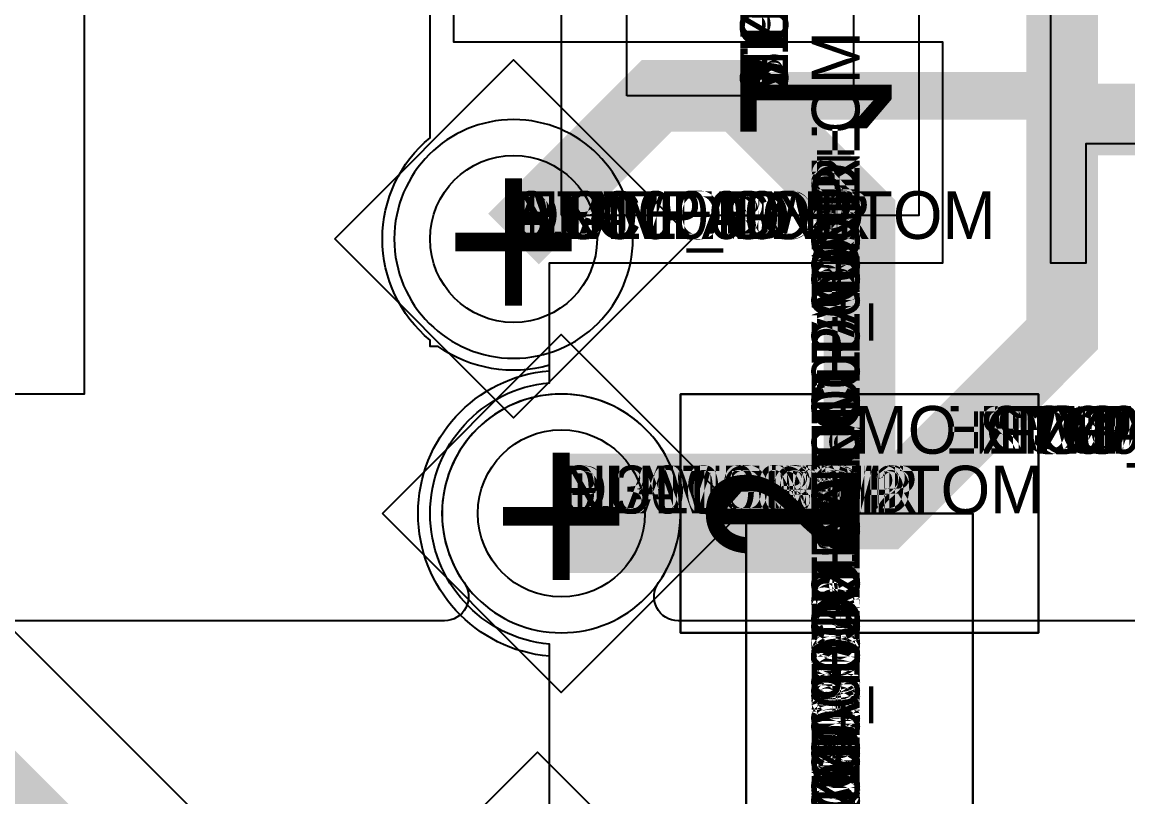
# Model space of a CAD drawing. Extents: x 0 to 323, y 0 to 320.
# Drawn here: x 112.302 to 116.938, y 226.918 to 230.164 of the extents above; entities that cross this region are included whole.
import ezdxf
from ezdxf.enums import TextEntityAlignment as Align

# ---------------------------------------------------------------- set-up
doc = ezdxf.new("R2010")
doc.units = 0
doc.header["$MEASUREMENT"] = 0
doc.layers.get('0').update_dxf_attribs({"linetype": 'CONTINUOUS'})
for name, color, linetype in [('CDN_FIGURES', 7, 'CONTINUOUS'), ('ETCH_BOTTOM', 7, 'CONTINUOUS'), ('ETCH_GND', 3, 'CONTINUOUS'), ('ETCH_INT1', 4, 'CONTINUOUS'), ('ETCH_INT2', 5, 'CONTINUOUS'), ('ETCH_PWR', 6, 'CONTINUOUS'), ('ETCH_TOP', 2, 'CONTINUOUS'), ('MANUFACTURING_NCLEGEND-1-6', 8, 'CONTINUOUS'), ('PACKAGE_GEOMETRY_ASSEMBLY_TOP', 11, 'CONTINUOUS'), ('PACKAGE_GEOMETRY_PIN_NUMBER', 9, 'CONTINUOUS')]:
    doc.layers.add(name, color=color, linetype=linetype)

# ---------------------------------------------------------------- blocks, each defined once
blk = doc.blocks.new('FIGURE_DIAMOND')
at = {"layer": 'CDN_FIGURES'}
blk.add_lwpolyline([(-0.5, 0), (0, 0.5), (0.5, 0), (0, -0.5)], close=True, dxfattribs=at)
blk = doc.blocks.new('PAD_INFO')
for tag in ['SHAPE_TYPE', 'PAD_HEIGHT', 'PAD_LAYER', 'PAD_TYPE', 'PAD_WIDTH']:
    blk.add_attdef(tag, (0, 0), '', height=0.2)
at = {"flags": 2}
blk.add_attdef('CDN_TYPE', (0, 0), '', height=0.2, dxfattribs=at)
blk = doc.blocks.new('DRILL_INFO')
at = {"flags": 2}
blk.add_attdef('CDN_TYPE', (0, 0), '', height=0.2, dxfattribs=at)
for tag in ['FSHAPE', 'FCHAR', 'DRILL_HEIGHT', 'DIAMETER', 'PLATED', 'DRILL_WIDTH']:
    blk.add_attdef(tag, (0, 0), '', height=0.2)
blk = doc.blocks.new('VIA0700X0300')
at = {"layer": 'ETCH_BOTTOM'}
blk.add_circle((0, 0), 0.35, dxfattribs=at)
at = {"layer": 'ETCH_GND'}
blk.add_circle((0, 0), 0.35, dxfattribs=at)
at = {"layer": 'ETCH_INT1'}
blk.add_circle((0, 0), 0.35, dxfattribs=at)
at = {"layer": 'ETCH_INT2'}
blk.add_circle((0, 0), 0.35, dxfattribs=at)
at = {"layer": 'ETCH_PWR'}
blk.add_circle((0, 0), 0.35, dxfattribs=at)
at = {"layer": 'ETCH_TOP'}
blk.add_circle((0, 0), 0.35, dxfattribs=at)
ref = blk.add_blockref('PAD_INFO', (0, 0))
ref.add_attrib('PAD_LAYER', 'ETCH_TOP', (0, 0), dxfattribs={"height": 0.2})
ref.add_attrib('SHAPE_TYPE', 'NULL', (0, 0), dxfattribs={"height": 0.2})
ref.add_attrib('PAD_TYPE', 'ANTIPAD', (0, 0), dxfattribs={"height": 0.2})
ref.add_attrib('PAD_WIDTH', '0.000000', (0, 0), dxfattribs={"height": 0.2})
ref.add_attrib('PAD_HEIGHT', '0.000000', (0, 0), dxfattribs={"height": 0.2})
ref = blk.add_blockref('PAD_INFO', (0, 0))
ref.add_attrib('PAD_LAYER', 'ETCH_GND', (0, 0), dxfattribs={"height": 0.2})
ref.add_attrib('SHAPE_TYPE', 'NULL', (0, 0), dxfattribs={"height": 0.2})
ref.add_attrib('PAD_TYPE', 'ANTIPAD', (0, 0), dxfattribs={"height": 0.2})
ref.add_attrib('PAD_WIDTH', '0.000000', (0, 0), dxfattribs={"height": 0.2})
ref.add_attrib('PAD_HEIGHT', '0.000000', (0, 0), dxfattribs={"height": 0.2})
ref = blk.add_blockref('PAD_INFO', (0, 0))
ref.add_attrib('PAD_LAYER', 'ETCH_INT1', (0, 0), dxfattribs={"height": 0.2})
ref.add_attrib('SHAPE_TYPE', 'NULL', (0, 0), dxfattribs={"height": 0.2})
ref.add_attrib('PAD_TYPE', 'ANTIPAD', (0, 0), dxfattribs={"height": 0.2})
ref.add_attrib('PAD_WIDTH', '0.000000', (0, 0), dxfattribs={"height": 0.2})
ref.add_attrib('PAD_HEIGHT', '0.000000', (0, 0), dxfattribs={"height": 0.2})
ref = blk.add_blockref('PAD_INFO', (0, 0))
ref.add_attrib('PAD_LAYER', 'ETCH_INT2', (0, 0), dxfattribs={"height": 0.2})
ref.add_attrib('SHAPE_TYPE', 'NULL', (0, 0), dxfattribs={"height": 0.2})
ref.add_attrib('PAD_TYPE', 'ANTIPAD', (0, 0), dxfattribs={"height": 0.2})
ref.add_attrib('PAD_WIDTH', '0.000000', (0, 0), dxfattribs={"height": 0.2})
ref.add_attrib('PAD_HEIGHT', '0.000000', (0, 0), dxfattribs={"height": 0.2})
ref = blk.add_blockref('PAD_INFO', (0, 0))
ref.add_attrib('PAD_LAYER', 'ETCH_PWR', (0, 0), dxfattribs={"height": 0.2})
ref.add_attrib('SHAPE_TYPE', 'NULL', (0, 0), dxfattribs={"height": 0.2})
ref.add_attrib('PAD_TYPE', 'ANTIPAD', (0, 0), dxfattribs={"height": 0.2})
ref.add_attrib('PAD_WIDTH', '0.000000', (0, 0), dxfattribs={"height": 0.2})
ref.add_attrib('PAD_HEIGHT', '0.000000', (0, 0), dxfattribs={"height": 0.2})
ref = blk.add_blockref('PAD_INFO', (0, 0))
ref.add_attrib('PAD_LAYER', 'ETCH_BOTTOM', (0, 0), dxfattribs={"height": 0.2})
ref.add_attrib('SHAPE_TYPE', 'NULL', (0, 0), dxfattribs={"height": 0.2})
ref.add_attrib('PAD_TYPE', 'ANTIPAD', (0, 0), dxfattribs={"height": 0.2})
ref.add_attrib('PAD_WIDTH', '0.000000', (0, 0), dxfattribs={"height": 0.2})
ref.add_attrib('PAD_HEIGHT', '0.000000', (0, 0), dxfattribs={"height": 0.2})
ref = blk.add_blockref('PAD_INFO', (0, 0))
ref.add_attrib('PAD_LAYER', 'ETCH_TOP', (0, 0), dxfattribs={"height": 0.2})
ref.add_attrib('SHAPE_TYPE', 'NULL', (0, 0), dxfattribs={"height": 0.2})
ref.add_attrib('PAD_TYPE', 'THERMAL', (0, 0), dxfattribs={"height": 0.2})
ref.add_attrib('PAD_WIDTH', '0.000000', (0, 0), dxfattribs={"height": 0.2})
ref.add_attrib('PAD_HEIGHT', '0.000000', (0, 0), dxfattribs={"height": 0.2})
ref = blk.add_blockref('PAD_INFO', (0, 0))
ref.add_attrib('PAD_LAYER', 'ETCH_GND', (0, 0), dxfattribs={"height": 0.2})
ref.add_attrib('SHAPE_TYPE', 'NULL', (0, 0), dxfattribs={"height": 0.2})
ref.add_attrib('PAD_TYPE', 'THERMAL', (0, 0), dxfattribs={"height": 0.2})
ref.add_attrib('PAD_WIDTH', '0.000000', (0, 0), dxfattribs={"height": 0.2})
ref.add_attrib('PAD_HEIGHT', '0.000000', (0, 0), dxfattribs={"height": 0.2})
ref = blk.add_blockref('PAD_INFO', (0, 0))
ref.add_attrib('PAD_LAYER', 'ETCH_INT1', (0, 0), dxfattribs={"height": 0.2})
ref.add_attrib('SHAPE_TYPE', 'NULL', (0, 0), dxfattribs={"height": 0.2})
ref.add_attrib('PAD_TYPE', 'THERMAL', (0, 0), dxfattribs={"height": 0.2})
ref.add_attrib('PAD_WIDTH', '0.000000', (0, 0), dxfattribs={"height": 0.2})
ref.add_attrib('PAD_HEIGHT', '0.000000', (0, 0), dxfattribs={"height": 0.2})
ref = blk.add_blockref('PAD_INFO', (0, 0))
ref.add_attrib('PAD_LAYER', 'ETCH_INT2', (0, 0), dxfattribs={"height": 0.2})
ref.add_attrib('SHAPE_TYPE', 'NULL', (0, 0), dxfattribs={"height": 0.2})
ref.add_attrib('PAD_TYPE', 'THERMAL', (0, 0), dxfattribs={"height": 0.2})
ref.add_attrib('PAD_WIDTH', '0.000000', (0, 0), dxfattribs={"height": 0.2})
ref.add_attrib('PAD_HEIGHT', '0.000000', (0, 0), dxfattribs={"height": 0.2})
ref = blk.add_blockref('PAD_INFO', (0, 0))
ref.add_attrib('PAD_LAYER', 'ETCH_PWR', (0, 0), dxfattribs={"height": 0.2})
ref.add_attrib('SHAPE_TYPE', 'NULL', (0, 0), dxfattribs={"height": 0.2})
ref.add_attrib('PAD_TYPE', 'THERMAL', (0, 0), dxfattribs={"height": 0.2})
ref.add_attrib('PAD_WIDTH', '0.000000', (0, 0), dxfattribs={"height": 0.2})
ref.add_attrib('PAD_HEIGHT', '0.000000', (0, 0), dxfattribs={"height": 0.2})
ref = blk.add_blockref('PAD_INFO', (0, 0))
ref.add_attrib('PAD_LAYER', 'ETCH_BOTTOM', (0, 0), dxfattribs={"height": 0.2})
ref.add_attrib('SHAPE_TYPE', 'NULL', (0, 0), dxfattribs={"height": 0.2})
ref.add_attrib('PAD_TYPE', 'THERMAL', (0, 0), dxfattribs={"height": 0.2})
ref.add_attrib('PAD_WIDTH', '0.000000', (0, 0), dxfattribs={"height": 0.2})
ref.add_attrib('PAD_HEIGHT', '0.000000', (0, 0), dxfattribs={"height": 0.2})
ref = blk.add_blockref('PAD_INFO', (0, 0))
ref.add_attrib('PAD_LAYER', 'ETCH_TOP', (0, 0), dxfattribs={"height": 0.2})
ref.add_attrib('SHAPE_TYPE', 'CIRCLE', (0, 0), dxfattribs={"height": 0.2})
ref.add_attrib('PAD_TYPE', 'REGULAR', (0, 0), dxfattribs={"height": 0.2})
ref.add_attrib('PAD_WIDTH', '0.700000', (0, 0), dxfattribs={"height": 0.2})
ref.add_attrib('PAD_HEIGHT', '0.700000', (0, 0), dxfattribs={"height": 0.2})
ref = blk.add_blockref('PAD_INFO', (0, 0))
ref.add_attrib('PAD_LAYER', 'ETCH_GND', (0, 0), dxfattribs={"height": 0.2})
ref.add_attrib('SHAPE_TYPE', 'CIRCLE', (0, 0), dxfattribs={"height": 0.2})
ref.add_attrib('PAD_TYPE', 'REGULAR', (0, 0), dxfattribs={"height": 0.2})
ref.add_attrib('PAD_WIDTH', '0.700000', (0, 0), dxfattribs={"height": 0.2})
ref.add_attrib('PAD_HEIGHT', '0.700000', (0, 0), dxfattribs={"height": 0.2})
ref = blk.add_blockref('PAD_INFO', (0, 0))
ref.add_attrib('PAD_LAYER', 'ETCH_INT1', (0, 0), dxfattribs={"height": 0.2})
ref.add_attrib('SHAPE_TYPE', 'CIRCLE', (0, 0), dxfattribs={"height": 0.2})
ref.add_attrib('PAD_TYPE', 'REGULAR', (0, 0), dxfattribs={"height": 0.2})
ref.add_attrib('PAD_WIDTH', '0.700000', (0, 0), dxfattribs={"height": 0.2})
ref.add_attrib('PAD_HEIGHT', '0.700000', (0, 0), dxfattribs={"height": 0.2})
ref = blk.add_blockref('PAD_INFO', (0, 0))
ref.add_attrib('PAD_LAYER', 'ETCH_INT2', (0, 0), dxfattribs={"height": 0.2})
ref.add_attrib('SHAPE_TYPE', 'CIRCLE', (0, 0), dxfattribs={"height": 0.2})
ref.add_attrib('PAD_TYPE', 'REGULAR', (0, 0), dxfattribs={"height": 0.2})
ref.add_attrib('PAD_WIDTH', '0.700000', (0, 0), dxfattribs={"height": 0.2})
ref.add_attrib('PAD_HEIGHT', '0.700000', (0, 0), dxfattribs={"height": 0.2})
ref = blk.add_blockref('PAD_INFO', (0, 0))
ref.add_attrib('PAD_LAYER', 'ETCH_PWR', (0, 0), dxfattribs={"height": 0.2})
ref.add_attrib('SHAPE_TYPE', 'CIRCLE', (0, 0), dxfattribs={"height": 0.2})
ref.add_attrib('PAD_TYPE', 'REGULAR', (0, 0), dxfattribs={"height": 0.2})
ref.add_attrib('PAD_WIDTH', '0.700000', (0, 0), dxfattribs={"height": 0.2})
ref.add_attrib('PAD_HEIGHT', '0.700000', (0, 0), dxfattribs={"height": 0.2})
ref = blk.add_blockref('PAD_INFO', (0, 0))
ref.add_attrib('PAD_LAYER', 'ETCH_BOTTOM', (0, 0), dxfattribs={"height": 0.2})
ref.add_attrib('SHAPE_TYPE', 'CIRCLE', (0, 0), dxfattribs={"height": 0.2})
ref.add_attrib('PAD_TYPE', 'REGULAR', (0, 0), dxfattribs={"height": 0.2})
ref.add_attrib('PAD_WIDTH', '0.700000', (0, 0), dxfattribs={"height": 0.2})
ref.add_attrib('PAD_HEIGHT', '0.700000', (0, 0), dxfattribs={"height": 0.2})
ref = blk.add_blockref('DRILL_INFO', (0, 0))
ref.add_attrib('DIAMETER', '0.300000', (0, 0), dxfattribs={"height": 0.2})
ref.add_attrib('PLATED', 'PLATED', (0, 0), dxfattribs={"height": 0.2})
ref.add_attrib('FSHAPE', 'DIAMOND', (0, 0), dxfattribs={"height": 0.2})
ref.add_attrib('FCHAR', '+', (0, 0), dxfattribs={"height": 0.2})
ref.add_attrib('DRILL_WIDTH', '1.500000', (0, 0), dxfattribs={"height": 0.2})
ref.add_attrib('DRILL_HEIGHT', '1.500000', (0, 0), dxfattribs={"height": 0.2})
for tag in ['CDN_TYPE', 'PIN']:
    blk.add_attdef(tag, (0, 0), '', height=0.2)
at = {"flags": 2}
for tag in ['PSTKNAME', 'BBV']:
    blk.add_attdef(tag, (0, 0), '', height=0.2, dxfattribs=at)
blk = doc.blocks.new('RC1000X1500TS')
at = {"layer": 'ETCH_TOP'}
blk.add_lwpolyline([(-0.5, -0.75), (-0.5, 0.75), (0.5, 0.75), (0.5, -0.75)], close=True, dxfattribs=at)
ref = blk.add_blockref('PAD_INFO', (0, 0))
ref.add_attrib('PAD_LAYER', 'ETCH_TOP', (0, 0), dxfattribs={"height": 0.2})
ref.add_attrib('SHAPE_TYPE', 'NULL', (0, 0), dxfattribs={"height": 0.2})
ref.add_attrib('PAD_TYPE', 'ANTIPAD', (0, 0), dxfattribs={"height": 0.2})
ref.add_attrib('PAD_WIDTH', '0.000000', (0, 0), dxfattribs={"height": 0.2})
ref.add_attrib('PAD_HEIGHT', '0.000000', (0, 0), dxfattribs={"height": 0.2})
ref = blk.add_blockref('PAD_INFO', (0, 0))
ref.add_attrib('PAD_LAYER', 'ETCH_GND', (0, 0), dxfattribs={"height": 0.2})
ref.add_attrib('SHAPE_TYPE', 'NULL', (0, 0), dxfattribs={"height": 0.2})
ref.add_attrib('PAD_TYPE', 'ANTIPAD', (0, 0), dxfattribs={"height": 0.2})
ref.add_attrib('PAD_WIDTH', '0.000000', (0, 0), dxfattribs={"height": 0.2})
ref.add_attrib('PAD_HEIGHT', '0.000000', (0, 0), dxfattribs={"height": 0.2})
ref = blk.add_blockref('PAD_INFO', (0, 0))
ref.add_attrib('PAD_LAYER', 'ETCH_INT1', (0, 0), dxfattribs={"height": 0.2})
ref.add_attrib('SHAPE_TYPE', 'NULL', (0, 0), dxfattribs={"height": 0.2})
ref.add_attrib('PAD_TYPE', 'ANTIPAD', (0, 0), dxfattribs={"height": 0.2})
ref.add_attrib('PAD_WIDTH', '0.000000', (0, 0), dxfattribs={"height": 0.2})
ref.add_attrib('PAD_HEIGHT', '0.000000', (0, 0), dxfattribs={"height": 0.2})
ref = blk.add_blockref('PAD_INFO', (0, 0))
ref.add_attrib('PAD_LAYER', 'ETCH_INT2', (0, 0), dxfattribs={"height": 0.2})
ref.add_attrib('SHAPE_TYPE', 'NULL', (0, 0), dxfattribs={"height": 0.2})
ref.add_attrib('PAD_TYPE', 'ANTIPAD', (0, 0), dxfattribs={"height": 0.2})
ref.add_attrib('PAD_WIDTH', '0.000000', (0, 0), dxfattribs={"height": 0.2})
ref.add_attrib('PAD_HEIGHT', '0.000000', (0, 0), dxfattribs={"height": 0.2})
ref = blk.add_blockref('PAD_INFO', (0, 0))
ref.add_attrib('PAD_LAYER', 'ETCH_PWR', (0, 0), dxfattribs={"height": 0.2})
ref.add_attrib('SHAPE_TYPE', 'NULL', (0, 0), dxfattribs={"height": 0.2})
ref.add_attrib('PAD_TYPE', 'ANTIPAD', (0, 0), dxfattribs={"height": 0.2})
ref.add_attrib('PAD_WIDTH', '0.000000', (0, 0), dxfattribs={"height": 0.2})
ref.add_attrib('PAD_HEIGHT', '0.000000', (0, 0), dxfattribs={"height": 0.2})
ref = blk.add_blockref('PAD_INFO', (0, 0))
ref.add_attrib('PAD_LAYER', 'ETCH_BOTTOM', (0, 0), dxfattribs={"height": 0.2})
ref.add_attrib('SHAPE_TYPE', 'NULL', (0, 0), dxfattribs={"height": 0.2})
ref.add_attrib('PAD_TYPE', 'ANTIPAD', (0, 0), dxfattribs={"height": 0.2})
ref.add_attrib('PAD_WIDTH', '0.000000', (0, 0), dxfattribs={"height": 0.2})
ref.add_attrib('PAD_HEIGHT', '0.000000', (0, 0), dxfattribs={"height": 0.2})
ref = blk.add_blockref('PAD_INFO', (0, 0))
ref.add_attrib('PAD_LAYER', 'ETCH_TOP', (0, 0), dxfattribs={"height": 0.2})
ref.add_attrib('SHAPE_TYPE', 'NULL', (0, 0), dxfattribs={"height": 0.2})
ref.add_attrib('PAD_TYPE', 'THERMAL', (0, 0), dxfattribs={"height": 0.2})
ref.add_attrib('PAD_WIDTH', '0.000000', (0, 0), dxfattribs={"height": 0.2})
ref.add_attrib('PAD_HEIGHT', '0.000000', (0, 0), dxfattribs={"height": 0.2})
ref = blk.add_blockref('PAD_INFO', (0, 0))
ref.add_attrib('PAD_LAYER', 'ETCH_GND', (0, 0), dxfattribs={"height": 0.2})
ref.add_attrib('SHAPE_TYPE', 'NULL', (0, 0), dxfattribs={"height": 0.2})
ref.add_attrib('PAD_TYPE', 'THERMAL', (0, 0), dxfattribs={"height": 0.2})
ref.add_attrib('PAD_WIDTH', '0.000000', (0, 0), dxfattribs={"height": 0.2})
ref.add_attrib('PAD_HEIGHT', '0.000000', (0, 0), dxfattribs={"height": 0.2})
ref = blk.add_blockref('PAD_INFO', (0, 0))
ref.add_attrib('PAD_LAYER', 'ETCH_INT1', (0, 0), dxfattribs={"height": 0.2})
ref.add_attrib('SHAPE_TYPE', 'NULL', (0, 0), dxfattribs={"height": 0.2})
ref.add_attrib('PAD_TYPE', 'THERMAL', (0, 0), dxfattribs={"height": 0.2})
ref.add_attrib('PAD_WIDTH', '0.000000', (0, 0), dxfattribs={"height": 0.2})
ref.add_attrib('PAD_HEIGHT', '0.000000', (0, 0), dxfattribs={"height": 0.2})
ref = blk.add_blockref('PAD_INFO', (0, 0))
ref.add_attrib('PAD_LAYER', 'ETCH_INT2', (0, 0), dxfattribs={"height": 0.2})
ref.add_attrib('SHAPE_TYPE', 'NULL', (0, 0), dxfattribs={"height": 0.2})
ref.add_attrib('PAD_TYPE', 'THERMAL', (0, 0), dxfattribs={"height": 0.2})
ref.add_attrib('PAD_WIDTH', '0.000000', (0, 0), dxfattribs={"height": 0.2})
ref.add_attrib('PAD_HEIGHT', '0.000000', (0, 0), dxfattribs={"height": 0.2})
ref = blk.add_blockref('PAD_INFO', (0, 0))
ref.add_attrib('PAD_LAYER', 'ETCH_PWR', (0, 0), dxfattribs={"height": 0.2})
ref.add_attrib('SHAPE_TYPE', 'NULL', (0, 0), dxfattribs={"height": 0.2})
ref.add_attrib('PAD_TYPE', 'THERMAL', (0, 0), dxfattribs={"height": 0.2})
ref.add_attrib('PAD_WIDTH', '0.000000', (0, 0), dxfattribs={"height": 0.2})
ref.add_attrib('PAD_HEIGHT', '0.000000', (0, 0), dxfattribs={"height": 0.2})
ref = blk.add_blockref('PAD_INFO', (0, 0))
ref.add_attrib('PAD_LAYER', 'ETCH_BOTTOM', (0, 0), dxfattribs={"height": 0.2})
ref.add_attrib('SHAPE_TYPE', 'NULL', (0, 0), dxfattribs={"height": 0.2})
ref.add_attrib('PAD_TYPE', 'THERMAL', (0, 0), dxfattribs={"height": 0.2})
ref.add_attrib('PAD_WIDTH', '0.000000', (0, 0), dxfattribs={"height": 0.2})
ref.add_attrib('PAD_HEIGHT', '0.000000', (0, 0), dxfattribs={"height": 0.2})
ref = blk.add_blockref('PAD_INFO', (0, 0))
ref.add_attrib('PAD_LAYER', 'ETCH_GND', (0, 0), dxfattribs={"height": 0.2})
ref.add_attrib('SHAPE_TYPE', 'NULL', (0, 0), dxfattribs={"height": 0.2})
ref.add_attrib('PAD_TYPE', 'REGULAR', (0, 0), dxfattribs={"height": 0.2})
ref.add_attrib('PAD_WIDTH', '0.000000', (0, 0), dxfattribs={"height": 0.2})
ref.add_attrib('PAD_HEIGHT', '0.000000', (0, 0), dxfattribs={"height": 0.2})
ref = blk.add_blockref('PAD_INFO', (0, 0))
ref.add_attrib('PAD_LAYER', 'ETCH_INT1', (0, 0), dxfattribs={"height": 0.2})
ref.add_attrib('SHAPE_TYPE', 'NULL', (0, 0), dxfattribs={"height": 0.2})
ref.add_attrib('PAD_TYPE', 'REGULAR', (0, 0), dxfattribs={"height": 0.2})
ref.add_attrib('PAD_WIDTH', '0.000000', (0, 0), dxfattribs={"height": 0.2})
ref.add_attrib('PAD_HEIGHT', '0.000000', (0, 0), dxfattribs={"height": 0.2})
ref = blk.add_blockref('PAD_INFO', (0, 0))
ref.add_attrib('PAD_LAYER', 'ETCH_INT2', (0, 0), dxfattribs={"height": 0.2})
ref.add_attrib('SHAPE_TYPE', 'NULL', (0, 0), dxfattribs={"height": 0.2})
ref.add_attrib('PAD_TYPE', 'REGULAR', (0, 0), dxfattribs={"height": 0.2})
ref.add_attrib('PAD_WIDTH', '0.000000', (0, 0), dxfattribs={"height": 0.2})
ref.add_attrib('PAD_HEIGHT', '0.000000', (0, 0), dxfattribs={"height": 0.2})
ref = blk.add_blockref('PAD_INFO', (0, 0))
ref.add_attrib('PAD_LAYER', 'ETCH_PWR', (0, 0), dxfattribs={"height": 0.2})
ref.add_attrib('SHAPE_TYPE', 'NULL', (0, 0), dxfattribs={"height": 0.2})
ref.add_attrib('PAD_TYPE', 'REGULAR', (0, 0), dxfattribs={"height": 0.2})
ref.add_attrib('PAD_WIDTH', '0.000000', (0, 0), dxfattribs={"height": 0.2})
ref.add_attrib('PAD_HEIGHT', '0.000000', (0, 0), dxfattribs={"height": 0.2})
ref = blk.add_blockref('PAD_INFO', (0, 0))
ref.add_attrib('PAD_LAYER', 'ETCH_BOTTOM', (0, 0), dxfattribs={"height": 0.2})
ref.add_attrib('SHAPE_TYPE', 'NULL', (0, 0), dxfattribs={"height": 0.2})
ref.add_attrib('PAD_TYPE', 'REGULAR', (0, 0), dxfattribs={"height": 0.2})
ref.add_attrib('PAD_WIDTH', '0.000000', (0, 0), dxfattribs={"height": 0.2})
ref.add_attrib('PAD_HEIGHT', '0.000000', (0, 0), dxfattribs={"height": 0.2})
ref = blk.add_blockref('DRILL_INFO', (0, 0))
ref.add_attrib('DIAMETER', '0.000000', (0, 0), dxfattribs={"height": 0.2})
ref.add_attrib('PLATED', 'PLATED', (0, 0), dxfattribs={"height": 0.2})
ref.add_attrib('FSHAPE', 'NULL', (0, 0), dxfattribs={"height": 0.2})
ref.add_attrib('DRILL_WIDTH', '0.000000', (0, 0), dxfattribs={"height": 0.2})
ref.add_attrib('DRILL_HEIGHT', '0.000000', (0, 0), dxfattribs={"height": 0.2})
ref = blk.add_blockref('PAD_INFO', (0, 0))
ref.add_attrib('PAD_LAYER', 'ETCH_TOP', (0, 0), dxfattribs={"height": 0.2})
ref.add_attrib('SHAPE_TYPE', 'RECTANGLE', (0, 0), dxfattribs={"height": 0.2})
ref.add_attrib('PAD_TYPE', 'REGULAR', (0, 0), dxfattribs={"height": 0.2})
ref.add_attrib('PAD_WIDTH', '1.000000', (0, 0), dxfattribs={"height": 0.2})
ref.add_attrib('PAD_HEIGHT', '1.500000', (0, 0), dxfattribs={"height": 0.2})
for tag in ['CDN_TYPE', 'PIN']:
    blk.add_attdef(tag, (0, 0), '', height=0.2)
at = {"flags": 2}
for tag in ['PSTKNAME', 'BBV']:
    blk.add_attdef(tag, (0, 0), '', height=0.2, dxfattribs=at)
blk = doc.blocks.new('F56')
at = {"layer": 'PACKAGE_GEOMETRY_ASSEMBLY_TOP'}
blk.add_lwpolyline([(0, -0.475), (1.75, -0.475), (1.75, 0.475), (0, 0.475)], close=True, dxfattribs=at)
at = {"layer": 'ETCH_TOP'}
ref = blk.add_blockref('RC1000X1500TS', (0, 0), dxfattribs=at)
ref.add_attrib('CDN_TYPE', 'PIN', (0, 0), dxfattribs={"height": 0.2})
ref.add_attrib('PIN', '1', (0, 0), dxfattribs={"height": 0.2})
ref = blk.add_blockref('RC1000X1500TS', (1.75, 0), dxfattribs=at)
ref.add_attrib('CDN_TYPE', 'PIN', (0, 0), dxfattribs={"height": 0.2})
ref.add_attrib('PIN', '2', (0, 0), dxfattribs={"height": 0.2})
at = {"flags": 2}
for tag in ['SYMBOL_TYPE', 'CDN_TYPE', 'REFDES']:
    blk.add_attdef(tag, (0, 0), '', height=0.2, dxfattribs=at)

msp = doc.modelspace()

# ---------------------------------------------------------------- linework, layer by layer
at = {"layer": 'ETCH_BOTTOM'}
for points, format in [([(109.7127, 230.9126), (109.9625, 230.6628), (109.9625, 232.4556), (110.1536, 232.4556, -0.617896), (111.1719, 232.7948), (111.5112, 232.4556), (112.5627, 232.4556), (112.5627, 231.6405, -1.212953), (112.5627, 230.5605), (112.5627, 228.6054), (109.9625, 228.6054), (109.9625, 229.2484), (108.7125, 230.4984)], "xyb"), ([(114.5125, 226.9033), (114.5125, 227.5577, -0.912717), (114.5125, 228.6533), (114.5125, 228.7262, -0.225861), (114.0463, 228.8054), (114.0125, 228.8054), (114.0125, 228.8312, -0.471344), (114.0125, 229.6798), (114.0125, 230.9763, -0.746319), (113.9997, 232.0309, -0.007468), (114.0125, 232.0386), (114.0125, 232.6556), (116.6127, 232.6556), (116.6127, 229.1556), (116.7625, 229.1556), (116.7625, 229.6556), (117.2468, 229.6556, -0.707037), (118.3784, 229.6556), (118.9646, 229.6556, -0.919724), (120.1606, 229.6556), (120.6127, 229.6556), (120.6127, 227.0554), (117.1127, 227.0554), (117.1127, 225.3054)], "xyb"), ([(115.3126, 229.8555, 0.3, 0.3, 0), (114.9626, 229.8555, 0.3, 0.3, 0), (114.3626, 229.2555, 0.3, 0.3, 0)], "xyseb"), ([(115.8126, 228.1055, 0.3, 0.3, 0), (115.8126, 229.3555, 0.3, 0.3, 0), (115.3126, 229.8555, 0.3, 0.3, 0)], "xyseb"), ([(115.3126, 229.8555, 0.2, 0.2, 0), (116.6634, 229.8555, 0.2, 0.2, 0)], "xyseb")]:
    msp.add_lwpolyline(points, format=format, dxfattribs=at)
at = {"layer": 'ETCH_GND'}
msp.add_lwpolyline([(115.0627, 228.1055, 1), (114.0625, 228.1055, 1)], format="xyb", close=True, dxfattribs=at)
at = {"layer": 'ETCH_INT1'}
for points, format in [([(123.1052, 213.4555, 0.2, 0.2, 0), (122.7326, 213.8281, 0.2, 0.2, 0), (122.7326, 216.5112, 0.2, 0.2, 0), (111.9683, 227.2755, 0.2, 0.2, 0), (111.5083, 227.2755, 0.2, 0.2, 0), (110.1483, 228.6355, 0.2, 0.2, 0), (107.5969, 228.6355, 0.2, 0.2, 0), (107.2769, 228.9555, 0.2, 0.2, 0), (106.4483, 228.9555, 0.2, 0.2, 0), (106.3983, 228.9055, 0.2, 0.2, 0), (91.9583, 228.9055, 0.2, 0.2, 0), (90.8126, 230.0512, 0.2, 0.2, 0), (90.8126, 230.5698, 0.2, 0.2, 0), (90.2269, 231.1555, 0.2, 0.2, 0), (89.3983, 231.1555, 0.2, 0.2, 0), (89.1683, 230.9255, 0.2, 0.2, 0), (53.9281, 230.9255, 0.2, 0.2, 0)], "xyseb"), ([(108.4118, 229.0856), (110.3347, 229.0856), (111.6947, 227.7256), (112.1547, 227.7256), (122.0059, 217.8745, -4.399369), (122.3116, 217.5688), (123.1827, 216.6976), (123.1827, 214.0145)], "xyb")]:
    msp.add_lwpolyline(points, format=format, dxfattribs=at)
for points in [[(114.8627, 229.2555, 1), (113.8625, 229.2555, 1)], [(115.0627, 228.1055, 1), (114.0625, 228.1055, 1)]]:
    msp.add_lwpolyline(points, format="xyb", close=True, dxfattribs=at)
at = {"layer": 'ETCH_INT2'}
msp.add_lwpolyline([(114.3626, 229.7556, 1), (114.3626, 228.7554, 1)], format="xyb", close=True, dxfattribs=at)
msp.add_lwpolyline([(141.1182, 227.6555), (126.6683, 227.6555), (126.6533, 227.6716, 0.434743), (125.9219, 227.6716), (125.9069, 227.6555), (115.0528, 227.6555, -0.609283), (114.9701, 227.8157, 1.938258), (114.1551, 227.8157, -0.609283), (114.0724, 227.6555), (108.0852, 227.6555)], format="xyb", dxfattribs=at)
at = {"layer": 'ETCH_PWR'}
for points in [[(114.8627, 229.2555, 1), (113.8625, 229.2555, 1)], [(115.0627, 228.1055, 1), (114.0625, 228.1055, 1)]]:
    msp.add_lwpolyline(points, format="xyb", close=True, dxfattribs=at)
at = {"layer": 'ETCH_TOP'}
for points, format in [([(114.5125, 226.8531), (114.5125, 227.5075, -0.919724), (114.5125, 228.7035), (114.5125, 229.1556), (116.1625, 229.1556), (116.1625, 230.0804), (114.1125, 230.0804), (114.1125, 230.9075, -0.919724), (114.1125, 232.1035), (114.1125, 233.5806), (116.9127, 233.5806), (116.9127, 232.6556), (117.1627, 232.6556)], "xyb"), ([(115.5126, 232.1555, 0.3, 0.3, 0), (116.6626, 232.1555, 0.3, 0.3, 0), (116.6626, 229.7555, 0.3, 0.3, 0)], "xyseb"), ([(116.6626, 229.7555, 0.3, 0.3, 0), (116.6626, 228.8555, 0.3, 0.3, 0), (115.9126, 228.1055, 0.3, 0.3, 0), (115.8126, 228.1055, 0.3, 0.3, 0)], "xyseb"), ([(116.6626, 229.7555, 0.3, 0.3, 0), (117.5126, 229.7555, 0.3, 0.3, 0), (117.8126, 229.4555, 0.3, 0.3, 0)], "xyseb"), ([(115.8126, 228.1055, 0.5, 0.5, 0), (114.5626, 228.1055, 0.5, 0.5, 0)], "xyseb")]:
    msp.add_lwpolyline(points, format=format, dxfattribs=at)

# ---------------------------------------------------------------- block references
at = {"xscale": -1}
for p, rotation in [((115.3126, 229.8555), 270), ((115.8126, 228.1055), 90)]:
    msp.add_blockref('F56', p, dxfattribs=dict(at, rotation=rotation))
at = {"rotation": 90}
msp.add_blockref('F56', (115.8126, 226.3555), dxfattribs=at)
at = {"xscale": -1}
msp.add_blockref('F56', (119.5626, 228.3555), dxfattribs=at)
at = {"layer": 'ETCH_TOP'}
for p in [(114.3626, 229.2555), (114.5626, 228.1055)]:
    msp.add_blockref('VIA0700X0300', p, dxfattribs=at)
at = {"layer": 'MANUFACTURING_NCLEGEND-1-6', "xscale": 1.5, "yscale": 1.5}
for p in [(114.3626, 229.2555), (114.5626, 228.1055), (114.4626, 226.3555)]:
    msp.add_blockref('FIGURE_DIAMOND', p, dxfattribs=at)

# ---------------------------------------------------------------- texts
at = {"layer": 'MANUFACTURING_NCLEGEND-1-6'}
for p in [(114.3626, 229.2555), (114.5626, 228.1055)]:
    msp.add_text('+', height=0.75, dxfattribs=at).set_placement(p, align=Align.MIDDLE_CENTER)
at = {"layer": 'PACKAGE_GEOMETRY_PIN_NUMBER', "text_generation_flag": 2, "width": 0.88}
for rotation, p in [(270, (115.3126, 229.8555)), (90, (115.8126, 228.1055))]:
    msp.add_text('1', height=0.635, rotation=rotation, dxfattribs=at).set_placement(p, align=Align.CENTER)
at = {"layer": 'PACKAGE_GEOMETRY_PIN_NUMBER', "width": 0.88}
msp.add_text('2', height=0.635, rotation=90, dxfattribs=at).set_placement((115.8126, 228.1055), align=Align.CENTER)

doc.saveas('drawing.dxf')
